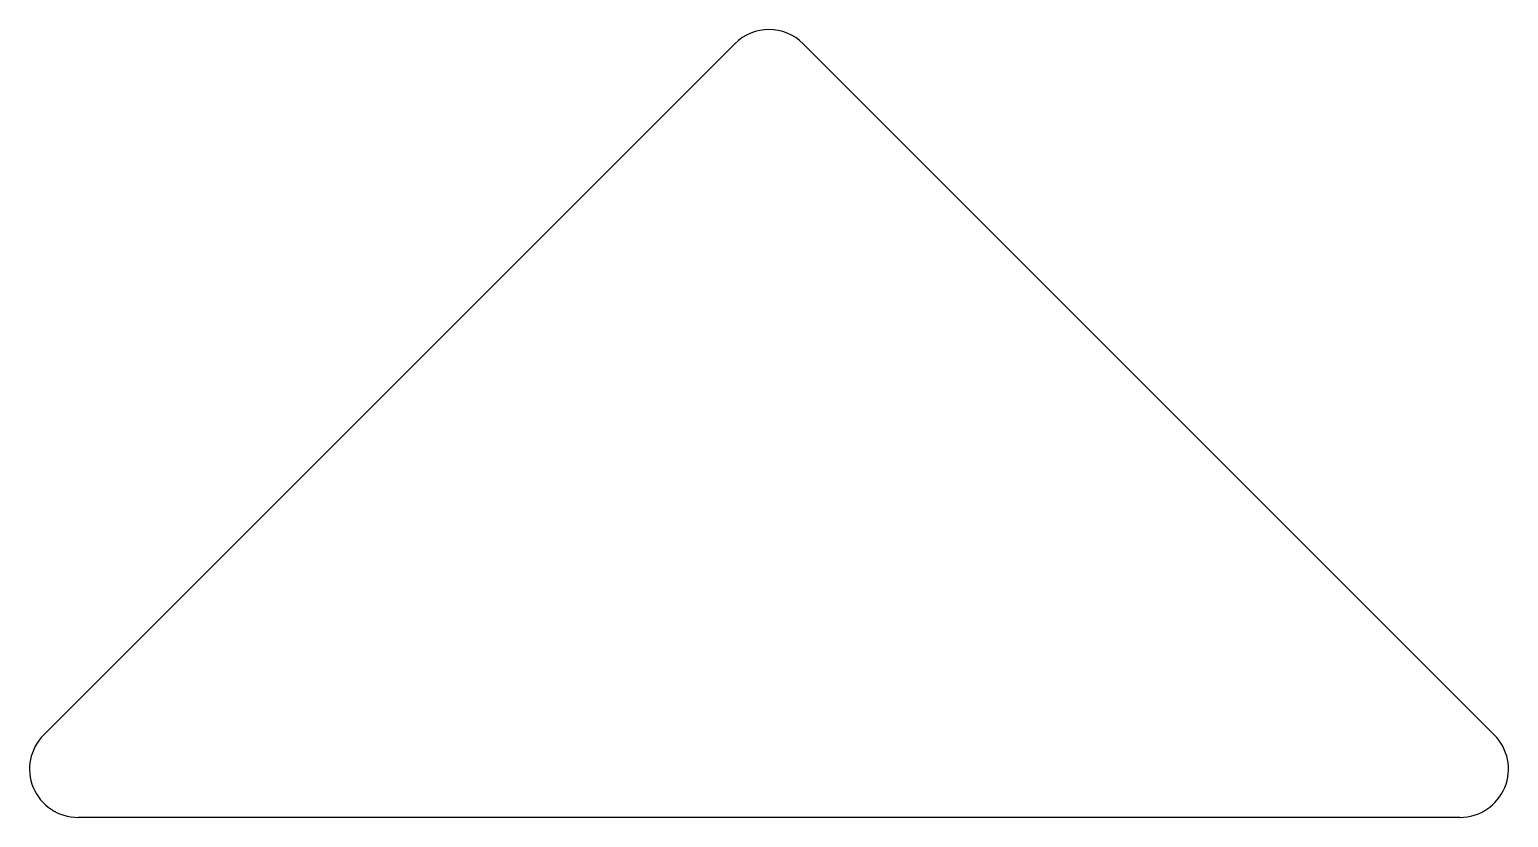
# Model space of a CAD drawing. Header units: millimetres. Extents: x 2333.3 to 2424.8, y 1131.6 to 1180.4.
import ezdxf

# ---------------------------------------------------------------- set-up
doc = ezdxf.new("R2010")
doc.units = ezdxf.units.MM

msp = doc.modelspace()

# ---------------------------------------------------------------- linework, layer by layer
for p, q in [((2334.151, 1136.767), (2376.908, 1179.525)), ((2381.151, 1179.525), (2423.908, 1136.767)), ((2421.787, 1131.646), (2336.272, 1131.646))]:
    msp.add_line(p, q)
for centre, start, end in [((2379.03, 1177.403), 45, 135), ((2336.272, 1134.646), 135, 270), ((2421.787, 1134.646), 270, 45)]:
    msp.add_arc(centre, 3, start, end)

doc.saveas('drawing.dxf')
